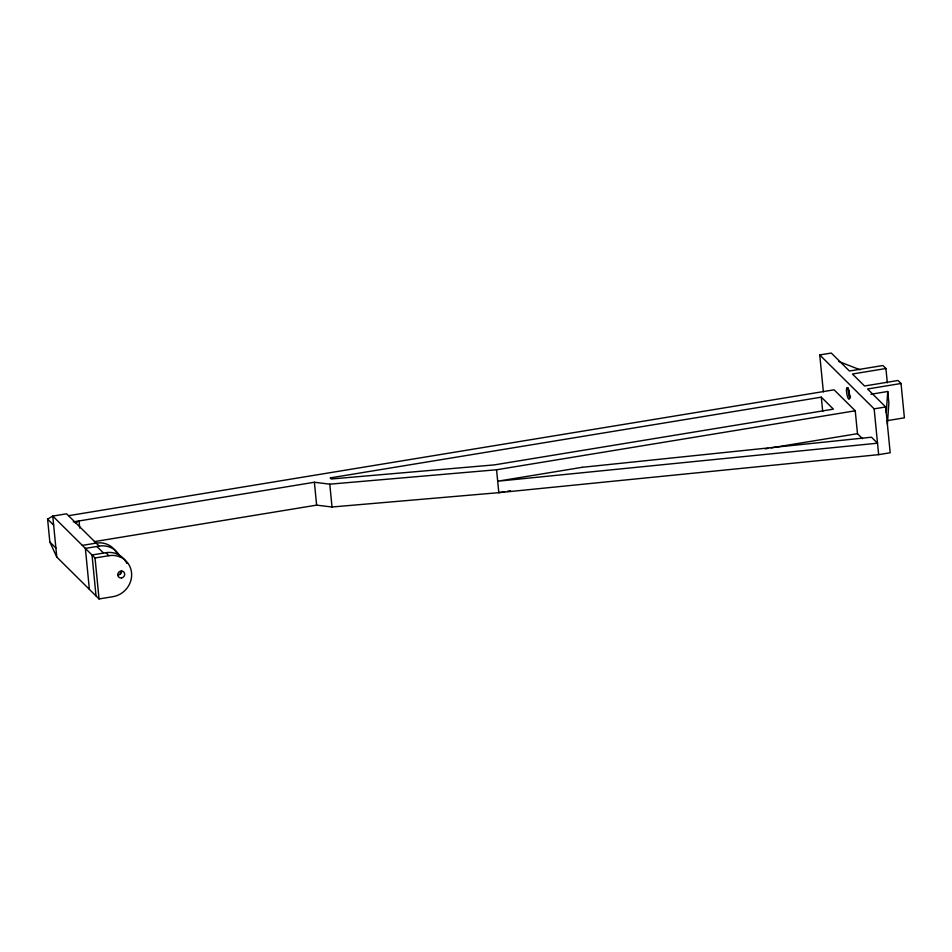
<?xml version="1.0" encoding="UTF-8"?>
<svg xmlns="http://www.w3.org/2000/svg" width="952" height="952" viewBox="0 0 952 952"><rect width="100%" height="100%" fill="white"/><g stroke="black" fill="none" stroke-linecap="round" stroke-linejoin="round"><path stroke-width="1.43" d="M886.264 412.692L887.74 391.486L870.925 394.259M887.383 424.14L888.87 402.934L887.74 391.486M96.033 595.952L92.011 554.98L105.862 552.695L108.885 555.694A21.456 20.052 -45.3 0 1 131.554 572.783A21.456 20.052 -45.3 0 1 112.907 596.678L99.056 598.951L56.775 557.063L49.849 542.033L47.6 519.137L52.765 516.079L66.604 513.806L99.21 546.103A21.456 20.052 -45.3 0 1 120.142 556.801M75.386 523.041L79.04 520.946L79.742 528.074M823.361 391.867L819.743 354.941L831.286 353.049L849.422 371.018L882.897 365.52L885.919 368.507L887.323 382.823M885.919 368.507L852.445 374.017L864.535 386L898.01 380.491L901.032 383.489L904.4 417.833L886.931 420.701M68.782 515.651L834.083 389.82L855.241 410.788L857.49 433.684L862.524 438.682M901.032 383.489L867.558 388.987L885.693 406.968L890.191 452.747L878.648 454.651L498.812 492.66L332.022 507L316.623 505.143L94.426 541.605M821.302 397.162L330.189 477.904L331.272 478.987L494.385 464.885L833.393 409.146L821.302 397.162L822.707 411.466M73.268 521.898L314.386 482.248L329.785 484.175L496.563 469.764L855.241 410.788M819.743 354.941L874.15 408.86L885.693 406.968M82.336 545.389L96.188 543.116A21.456 20.052 -45.3 0 1 117.12 553.802M99.21 546.103L85.359 548.388L89.381 589.371M56.775 557.063L52.765 516.079L95.033 557.967L108.885 555.694M504.643 491.696L498.812 492.66L496.563 469.764M507.559 491.22L510.474 490.732M765.146 448.868L768.074 448.38M771.001 447.904L857.49 433.684M838.593 361.403L860.168 369.828M96.902 546.484L103.554 553.076M47.6 519.137L53.645 525.123M49.849 542.033L55.894 548.019M874.15 408.86L878.648 454.651M329.785 484.175L332.022 507M314.386 482.248L316.623 505.143M95.033 557.967L99.056 598.951M850.553 396.484A3.594 0.785 80.7 0 1 849.291 394.449A3.594 0.785 80.7 0 1 848.922 389.999M849.957 398.21A5.998 1.309 80.7 0 1 848.339 387.964M105.862 552.695A21.456 20.052 -45.3 0 1 126.794 563.394M121.666 570.926A3.594 3.356 -45.3 0 1 117.631 574.96M121.082 571.307A21.456 20.052 -45.3 0 1 120.119 573.901M582.267 467.301L497.694 481.212L877.518 443.204L871.473 437.218L582.267 467.301M846.471 390.427A5.998 1.309 80.7 0 0 849.005 399.269A5.998 1.309 80.7 0 0 848.744 390.368A5.998 1.309 80.7 0 0 846.471 390.427M121.558 577.923A3.594 3.356 -45.3 0 0 124.057 572.271A3.594 3.356 -45.3 0 0 118.06 573.259A3.594 3.356 -45.3 0 0 121.558 577.923"/></g></svg>
